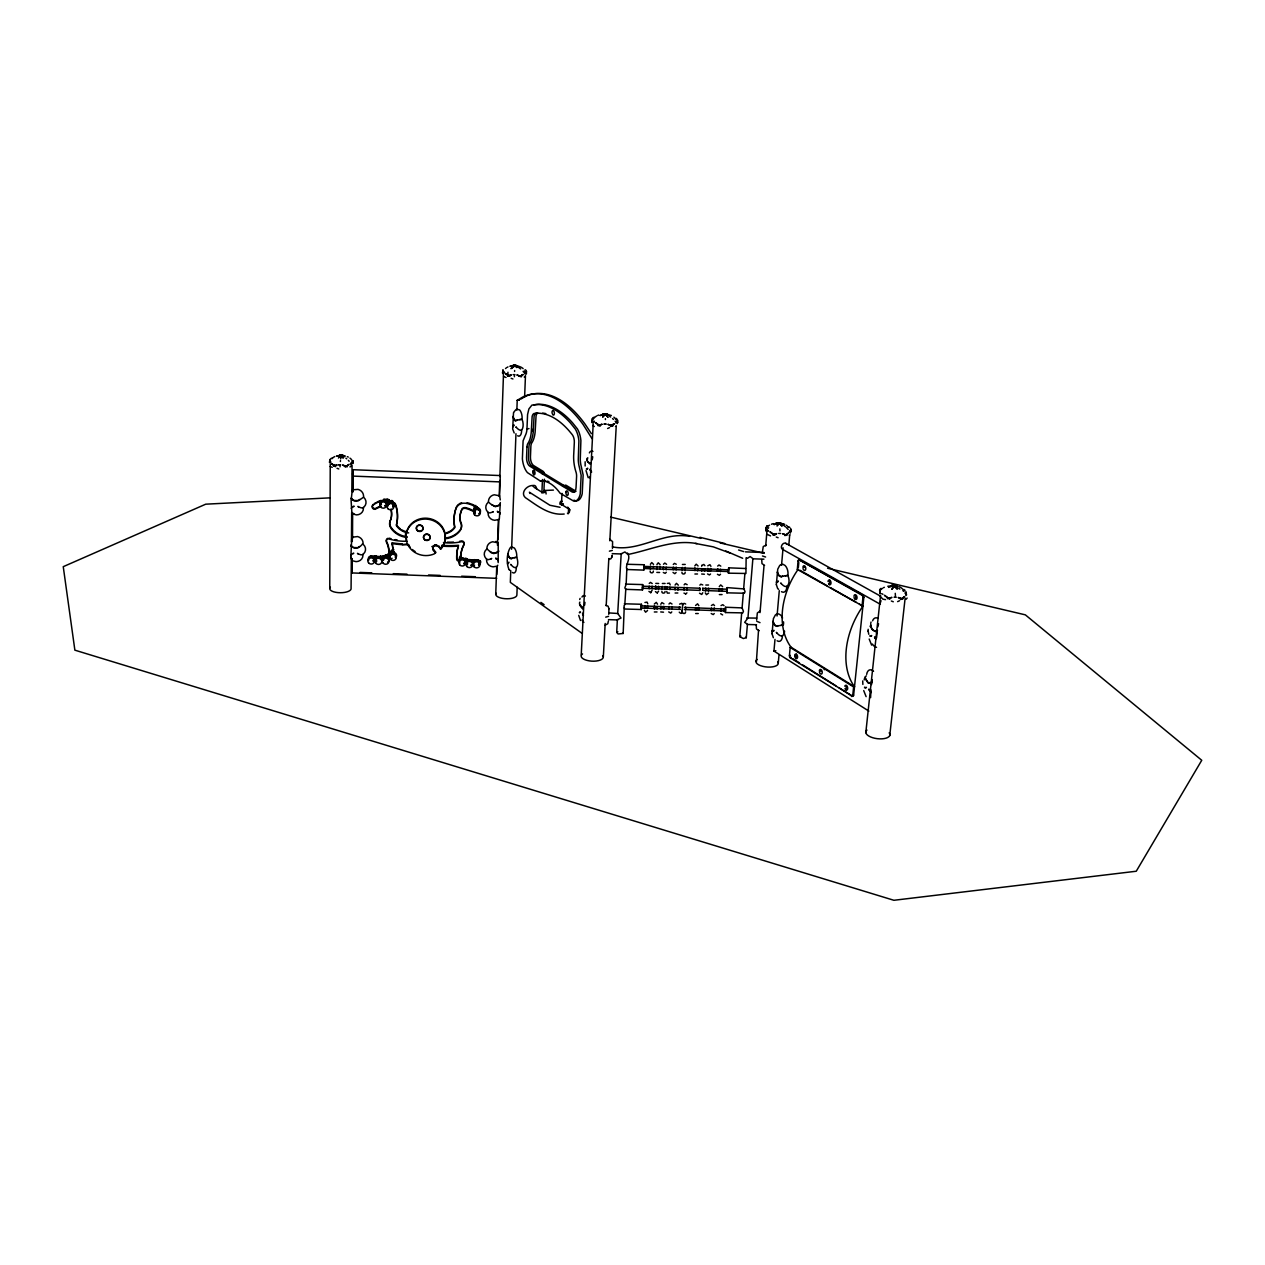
<?xml version="1.0" encoding="UTF-8"?>
<svg xmlns="http://www.w3.org/2000/svg" width="1265" height="1265" viewBox="0 0 1265 1265"><rect width="100%" height="100%" fill="white"/><g stroke="black" fill="none" stroke-linecap="round" stroke-linejoin="round"><path stroke-width="1.5" d="M329.754 588.257L330.244 464.35M498.03 543.397L498.03 543.397A13.599 8.586 45.5 0 0 498.22 544.282L498.173 562.609M500.323 502.553L499.359 518.713M502.616 372.653L503.011 369.775L502.616 373.649M723.959 609.256L723.707 611.422L723.596 610.442M350.848 557.011L351.733 538.653A13.709 7.97 -43.4 0 0 352.049 537.783A9.82 3.589 -38.2 0 0 352.318 537.198L357.615 536.566A7.147 6.594 11.8 0 1 363.087 542.985C360.889 547.302 354.896 550.354 350.99 545.753M352.287 541.467L352.255 513.843A14.2 0.822 38.7 0 0 351.939 513.511L351.117 500.655L352.113 491.453A13.82 7.859 -42.7 0 0 352.445 490.599L352.65 489.998A13.899 2.008 -29.6 0 0 352.824 489.729L353.409 489.349M351.322 557.565L351.069 589.016A10.705 4.08 0.1 0 1 338.055 592.621A10.705 4.08 0.1 0 1 330.386 587.213M351.433 541.847L351.67 512.357M351.844 490.741L352.049 465.204M351.306 498.963L351.306 497.857M350.927 546.069L350.943 544.978M496.686 578.326L352.018 572.934L352.144 559.177M352.682 492.306L353.046 471.908L352.872 491.563M352.303 562.308L352.018 572.934M352.492 538.716L352.635 512.942L354.311 514.254M695.513 609.05L695.639 610.442L695.592 607.864M701.632 569.756L701.727 571.116L701.711 568.554M704.478 569.851L704.573 571.227L704.558 568.665M677.866 588.731L677.961 590.107L677.929 587.545M666.196 568.459L666.26 569.835L666.276 567.273M340.048 466.832L340.079 465.71M353.441 506.743C355.924 505.336 351.37 506.87 351.227 508.404M353.046 553.722C355.465 552.315 351.085 553.896 350.848 555.351M612.719 424.455L612.687 426.305L610.979 425.593M680.507 607.263L641.387 605.888L641.308 608.006L680.459 609.382M358.564 506.949C355.86 504.719 362.233 510.08 364.083 506.917A7.21 6.689 13.1 0 0 363.798 497.414L363.561 495.912A7.226 6.705 13.5 0 0 358.042 489.381L353.062 489.792M358.121 553.912C355.433 551.73 361.806 556.995 363.593 553.801A7.147 6.578 11.5 0 0 363.324 544.456L362.944 544.203M642.414 587.355L642.509 589.933L642.683 584.588L625.558 584.098M533.356 428.74L533.245 431.523A23.592 11.29 82 0 1 532.17 437.848L531.838 438.971A23.592 11.29 82 0 1 530.114 442.766A6.926 3.336 81.7 0 0 528.928 446.798L528.501 457.266A6.91 3.321 81.5 0 0 531.664 465.852L574.041 491.626A7.131 3.542 81 0 0 574.99 491.974M888.552 597.981L889.611 599.294L890.181 598.456L887.445 597.697L887.477 598.677L889.406 598.171M500.308 475.735L500.07 481.902L352.809 476.099L352.65 473.964L353.03 469.71L500.323 475.561M491.105 558.972C493.635 556.885 487.42 561.771 485.981 558.466A7.084 6.578 3.5 0 1 486.661 549.2L486.946 547.745A7.084 6.594 3.4 0 1 492.67 541.768L497.888 542.796M492.702 512.199C495.248 510.048 489.033 515.029 487.531 511.756A7.147 6.689 4.2 0 1 488.211 502.332L488.511 500.845A7.147 6.705 4.1 0 1 494.267 494.773L499.533 495.833A9.82 3.953 40.8 0 0 499.675 496.418L499.691 496.418A13.725 8.476 44.8 0 0 499.881 497.287L500.26 499.896M496.149 559.177L495.706 558.039L498.22 559.857M497.793 512.404L497.351 511.25L499.881 513.1M498.568 551.714L498.6 550.639M500.228 504.814L500.26 503.628M674.814 568.744L674.83 567.558M709.033 569.598L709.048 571.068M495.738 594.297L496.702 566.846M497.461 545.278L498.363 519.789M499.185 496.26L499.738 480.574M499.881 476.652L503.47 374.693M496.829 574.405L497.098 566.578M498.062 539.175L498.869 519.551A14.057 1.565 -34.1 0 1 499.027 519.346M499.58 496.101L500.134 480.431M498.236 560.948L498.284 559.604M499.896 514.207L499.944 512.847M521.512 375.136L521.449 376.828L516.832 374.914L520.532 376.369L519.235 376.274M652.123 587.798L652.107 586.106M662.148 607.88L662.212 606.694M514.396 376.733L514.444 375.594M514.602 371.436L514.634 370.519M509.068 569.63C506.253 563.241 506.68 553.817 510.143 547.808M514.191 432.962L512.673 429.009L513.511 412.738M510.775 570.705L510.333 582.39L582.011 633.306M511.598 549.247L515.962 433.721M516.847 410.145L517.227 400.325L523.062 396.846A134.375 65.242 80.4 0 1 583.102 424.502L592.067 438.734M509.605 375.879L508.53 375.863L511.281 374.867L507.787 376.274L507.85 374.567M507.882 373.76L507.945 372.242M509.811 366.249A14.927 12.334 65.6 0 1 514.792 366.154L514.823 365.68M517.179 587.213L516.879 595.04A10.579 4.08 2 0 1 504.767 598.677A10.579 4.08 2 0 1 496.165 593.253M524.611 397.163L525.465 375.61M862.714 680.949L862.872 684.412M513.1 417.434L513.147 416.296M507.992 554.892L508.04 553.801M533.245 431.444L534.083 416.311A6.673 3.242 82.1 0 1 536.629 413.149M533.798 474.691L533.972 470.438M868.138 631.235L868.169 629.29M906.309 593.016L906.246 594.439L905.898 591.498M541.879 493.018L542.464 479.514M544.409 479.214L543.824 492.718A3.321 1.17 84.7 0 1 544.883 490.52A3.321 1.17 84.7 0 1 546.101 494.014M561.439 505.225L561.992 493.382M871.506 684.571L872.186 679.574M601.95 424.265L598.076 425.72L598.108 424.803L600.511 425.404L599.974 426.194L595.277 422.51L599.246 425.119M569.139 511.803L569.677 509.558L568.728 511.882M772.029 633.702L773.405 618.632L775.366 614.98A14.468 1.755 -34.3 0 0 776.299 614.316L778.639 613.873L780.632 615.09A7.574 4.333 77.8 0 1 782.545 618.032M776.346 584.525L777.738 569.171L779.714 565.455A14.611 1.502 -34.2 0 0 780.663 564.807L783.019 564.301L785.059 565.471A7.637 4.412 78.7 0 1 788 574.152L788.016 575.812A7.637 4.412 78.6 0 1 787.352 585.948C784.332 588.842 779.351 580.761 781.074 583.576M624.214 607.738L623.171 633.465L618.063 633.971L616.719 632.405L617.352 619.676L621.02 618.032L617.715 613.478L621.194 553.77L624.91 551.967L627.677 554.212L627.551 553.042M593.206 423.68L581.157 656.187A11.1 4.586 3 0 0 593.949 661.184A11.1 4.586 3 0 0 602.852 655.729M699.513 590.36L642.525 588.257L642.62 586.201L699.577 588.225M650.337 567.479L650.479 566.072L650.4 569.266M653.372 568.365L653.388 566.277M655.918 607.674L655.823 608.734M603.326 656.93L605.192 623.471M606.188 605.745L608.829 558.497M609.825 540.772L616.213 426.59M662.054 587.751L662.243 586.375L662.038 588.937M608.75 614.316L608.955 608.576M612.481 548.378L612.592 541.626L609.651 539.206M624.341 603.784L641.45 604.275L641.323 609.509L624.578 609.018L624.009 606.077A2.514 1.233 -72.7 0 1 624.799 604.702L625.811 588.905M625.685 589.284L624.831 587.877L626.143 584.383L626.839 568.791M626.776 564.253L643.917 564.743L644.043 565.977L643.743 570.104L626.887 569.503C624.863 565.186 630.966 559.177 627.993 554.007M641.213 606.315L641.45 604.275M643.917 564.743L643.743 570.104M714.108 609.287L714.33 607.927L714.093 610.473M870.937 689.852L870.605 697.632M333.849 464.555A11.749 1.028 -88 0 0 333.786 465.409L333.723 466.263L336.949 464.982M362.834 554.339L362.96 555.098A7.131 6.562 11.4 0 1 356.066 561.644L351.876 560.632L350.848 557.106M612.102 555.272L611.991 556.379M608.37 621.036L607.801 623.74L605.081 625.226M644.597 606.441C644.944 603.326 644.707 610.884 644.549 607.659M756.201 624.926L756.47 628.974L759.126 630.697M761.72 559.573L761.989 563.637L764.598 565.344M647.427 606.536C647.791 603.437 647.538 610.932 647.38 607.753M659.729 567.4L659.887 566.404L659.697 569.297M658.417 587.213L658.543 586.233L658.464 589.411M664.916 587.45L665.074 586.47L664.884 589.031M790.688 532.296L790.593 528.596L791.352 530.984L790.182 530.699M746.255 557.659L747.425 558.339L750.098 556.553L752.881 558.577L747.947 618.032L744.674 622.348L747.441 624.198L746.287 637.702L743.346 638.54L739.772 636.643L741.717 612.529M743.377 592.637L742.096 607.88L743.441 611.327L742.776 612.877L725.383 612.56L725.177 610.473M744.895 573.472L743.693 588.288L745.069 591.688L744.342 593.253L726.853 592.826L727.122 587.608L744.389 588.952M728.26 571.116L728.466 573.172L745.939 573.472L746.129 558.339M642.478 586.011L642.683 584.588M725.225 609.097L725.572 607.247L742.349 607.896M728.324 569.74L728.672 567.827L745.544 568.507M679.4 607.659L679.574 606.71L679.368 609.24M684.997 568.317L685.187 567.321L685.029 570.515M756.612 619.929L757.356 612.94L760.439 610.821M762.305 552.726L763.254 546.543L766.116 545.104M685.456 607.88C685.899 604.67 685.646 612.371 685.409 609.097M777.785 661.88A11.258 4.601 5.3 0 1 770.29 667.082A11.258 4.601 5.3 0 1 756.312 662.892L758.526 630.27M760.028 612.608L764.028 565.502M765.705 545.879L767.033 530.177M592.194 459.859L592.732 456.791M584.62 605.176L584.968 602.393M772.188 631.947L772.314 630.539M776.504 582.738L776.631 581.299M516.247 427.459C514.602 424.74 519.362 432.472 521.986 429.578A7.305 3.495 82 0 0 522.192 419.648C519.045 418.351 515.851 422.478 513.906 419.442L513.242 417.15M702.723 590.375L702.739 587.925M868.849 711.072L773.959 651.08L774.986 639.378M777.058 615.992L779.287 590.644M781.533 565.313L783.082 547.761M778.26 663.113L778.971 655.254M788.791 545.373L789.66 535.554M522.018 419.284L522.129 418.035A7.305 3.495 82.2 0 0 519.583 409.892L516.879 409.243A9.994 1.676 -21.6 0 0 515.962 409.575L513.622 412.422M515.772 557.375L511.218 558.64L508.767 556.948L508.119 554.608M705.522 588.889C705.981 585.632 705.744 593.364 705.475 590.122M708.353 589C708.827 585.774 708.59 593.522 708.305 590.217M777.374 572.839L777.469 571.685M773.042 622.238L773.136 621.099M862.904 606.156L797.314 569.424L798.073 560.996A1.818 1.059 78.8 0 1 799.322 559.921L862.809 595.024A1.897 1.154 77.7 0 1 863.821 597.428L853.622 695.181A1.866 1.107 75.7 0 1 852.294 696.13L790.356 657.879A1.787 1.028 77 0 1 789.439 655.57L790.182 647.411L791.052 647.221L854.507 686.737A68.689 47.438 -59.7 0 1 862.904 606.156L859.504 604.211M798.341 567.574L798.8 562.514M511.013 564.838C509.716 562.466 513.78 569.709 516.642 567.052A7.116 3.321 80 0 0 516.832 557.596L516.768 556.031A7.116 3.321 80.1 0 0 514.286 547.966L511.677 547.033A9.756 1.044 -21.6 0 0 510.775 547.381L511.076 547.192M795.97 658.48L796.365 654.211M720.829 609.113C721.319 605.903 721.082 613.62 720.781 610.347M879.665 589.964L879.997 593.696L879.681 589.949M829.287 584.604L829.729 580.145M845.953 689.868L846.411 685.504M512.736 427.175L512.799 425.752M851.408 696.335A1.866 1.107 75.7 0 0 852.736 695.386L853.622 686.958L790.182 647.411M862.018 606.346L862.92 597.618A1.897 1.154 77.7 0 0 861.924 595.198L799.322 559.921M507.645 564.143L507.692 562.798M652.155 590.186L650.716 592.684M466.026 507.961L466.058 507.739A35.989 33.428 6 0 1 474.407 511.171L475.15 511.598M865.813 732.641L880.567 595.262M870.747 692.935L870.905 691.449M876.519 638.003L877.293 631.33M657.168 606.52L657.183 609.097M871.838 682.721L871.98 681.519M363.435 497.161C359.813 500.086 355.117 503.375 351.37 498.647M663.413 567.179L663.413 569.74L663.35 568.76M889.738 735.566L905.155 598.013M669.818 587.26L669.881 589.711M676.158 569.867L676.222 567.1M675.083 587.45L675.13 590.012L675.02 589.031M697.663 568.412L697.632 570.863M353.014 475.371L353.03 469.71M440.663 548.33L438.876 546.069L440.536 549.231L442.149 546.733A19.639 18.216 8 0 0 429.341 518.555A19.639 18.216 8 0 0 406.587 539.886M513.685 425.957L514.033 424.945L512.91 426.068M508.562 563.131L508.894 562.198L507.818 563.099M720.418 569.234L720.402 571.701M440.536 549.231L442.038 547.65A19.655 18.232 8 0 0 430.084 519.63A19.655 18.232 8 0 0 406.112 539.127A19.655 18.232 8 0 0 434.48 553.785L435.666 552.22L434.116 550.275A3.352 3.099 7.1 0 1 433.579 545.895M435.54 553.137L434.116 550.275M608.686 559.541L610.995 558.687L611.928 556.79M728.498 569.851L643.885 566.356L643.79 568.491L728.514 571.559L728.64 569.503M611.88 557.122L612.023 556.141M587.308 468.92C587.798 466.817 588.114 469.774 586.312 468.999M590.154 470.596L590.028 469.236L591.641 472.066M579.955 612.639C582.026 611.106 577.884 613.667 579.908 612.149M582.722 614.569L582.596 613.24L583.45 615.486M617.336 423.585L617.51 419.964L617.573 422.636M585.157 461.757L585.157 466.01M650.384 564.317L651.728 562.561L653.578 564.364M787.81 575.417C786.371 575.354 779.114 577.251 782.624 576.049M653.341 571.116C653.752 573.535 649.625 573.44 650.147 571.053M647.553 610.536L645.593 612.213L644.391 610.378M783.509 621.842A7.574 4.333 77.8 0 1 783.557 623.74L783.351 624.989C781.928 625.068 774.765 626.665 778.228 625.59M656.899 564.554L658.259 562.798L660.109 564.601M656.946 569.376L657.025 566.309L656.883 569.503M654.321 604.038L656.282 602.361L657.515 604.18M654.385 608.892L654.464 605.824L654.321 608.987M658.575 591.198L657.215 592.905M660.789 604.259L661.911 602.567L663.951 603.848M665.09 591.419C665.453 593.823 661.342 593.696 661.864 591.308M351.986 538.147L352.271 537.087A13.789 1.708 -29.6 0 0 352.429 536.85L352.429 536.85A9.835 1.233 -33.8 0 1 352.524 536.929M877.863 626.855L878.59 623.756M675.067 585.062L676.459 583.339L678.325 585.157M777.849 581.679C778.607 579.734 778.576 582.596 776.726 581.615M773.516 630.95C774.212 628.99 774.259 631.994 772.409 630.84M776.678 632.911C775.018 630.239 779.967 638.208 782.924 635.346A7.574 4.333 77.6 0 0 784.569 631.109M352.271 491.69L352.476 490.567A9.883 3.447 -37.7 0 0 352.698 490.029L353.283 489.571M393.162 552.884A41.018 37.729 11.7 0 0 391.96 544.013L391.818 543.539A96.187 90.321 12.1 0 0 402.254 544.677L406.587 544.045M685.203 572.27C685.551 574.61 681.471 574.658 681.93 572.207M679.242 612.165C684.95 618.142 679.684 599.847 685.693 604.053M685.662 611.88C685.377 615.312 680.617 612.893 682.357 609.967M694.785 565.929L696.209 564.174L698.09 565.977M871.142 636.153C872.17 634.144 871.696 637.37 869.593 635.931M874.763 638.287L874.621 636.848L875.68 639.284M865.64 687.844C868.359 686.342 863.315 689.046 864.722 687.101M701.68 566.182L701.854 565.376M869.181 690.042C868.486 687.132 868.913 691.243 870.921 691.734M695.56 605.492L697.553 603.816L698.833 605.635M702.755 592.763L701.743 594.455L699.513 593.206M719.263 586.644L720.702 584.92L722.6 586.628M708.59 593.079L706.471 594.661L705.285 592.858M711.404 605.508L713.302 604.37L714.535 605.635M707.736 565.834L709.918 564.68L710.946 566.341M488.258 512.372L488.1 513.116A7.131 6.673 3.9 0 0 494.726 520.295L498.71 519.472M671.778 611.928L670.735 613.082L668.726 611.928M684.128 584.825L685.171 583.671L687.18 584.683M486.709 559.067L486.551 559.794A7.068 6.562 3.3 0 0 493.113 566.846L497.224 566.135A13.947 1.297 -34.1 0 1 497.461 565.866L497.778 565.186M668.979 604.006L670.134 602.852L672.015 604.006M676.111 572.507L674.814 573.693L673.012 572.428M663.508 564.237L664.789 563.036L666.592 564.301M703.514 588.367L727.075 589.205L726.964 591.34L703.403 590.486M725.43 609.05L684.412 607.406M684.365 609.524L725.462 610.963L725.525 608.845M870.684 623.55L871.047 622.032M643.853 566.356L643.822 568.412M641.323 608.006L641.276 609.603M649.23 583.45L650.463 582.406L652.234 583.545M865.244 676.901C864.564 676.063 867.996 686.642 871.933 682.373M870.873 624.799C870.794 629.48 874.099 632.389 877.531 630.381M655.713 586.138L655.602 589.316L655.744 586.138M666.291 572.286L665.169 573.345L663.319 572.492M673.296 564.459L674.419 563.384L676.269 564.237M726.995 592.874L727.185 587.719M725.446 612.497L725.572 607.247M714.251 613.557L713.223 614.569L711.199 613.541M679.59 604.132L681.772 603.294L682.657 605.065M720.512 574.247L719.342 575.29L717.429 574.294M717.682 566.072L718.979 564.996L720.797 566.135M891.983 589.269L895.225 585.268C896.664 586.027 891.05 585.173 896.632 586.138M685.662 593.918L686.927 592.89M663.508 612.181L660.709 611.944M682.404 564.475L685.235 564.427M659.618 572.476L656.835 572.397M655.808 583.386L658.67 583.481M579.702 599.515L580.129 598.377M701.806 565.502L703.814 564.443L704.921 565.692M699.861 585.142L700.842 584.224L702.755 584.936M604.97 414.177L607.659 414.414L605.603 413.734L602.788 416.865M710.551 574.01L709.428 574.942L707.53 573.93M617.478 422.905L617.573 422.067M721.003 605.587L722.821 604.702L724.023 605.714M726.995 591.34L727.075 589.205M602.836 417.023L605.239 414.382M820.163 671.114L821.206 671.114M338.451 458.041L340.886 455.337L343.969 455.669M891.936 589.111L894.07 585.695L896.822 588.478M517.227 419.98L515.25 420.992L513.432 417.782M722.062 594.566L719.326 594.582M579.844 602.108C577.425 605.967 588.668 614.331 579.765 604.417M705.823 585.047L708.542 585.015M677.819 592.985L675.099 593.016M704.399 574.231L701.664 574.01M662.354 583.497L665.074 583.465M657.025 611.96L654.321 611.975M777.042 526.066L779.272 522.983L784.031 524.943L779.193 522.998L781.628 525.513M512.262 557.833C510.728 560.474 508.483 556.695 508.309 555.288M777.437 525.355L778.971 523.093L781.09 523.236M587.782 457.756L586.849 458.736L587.355 461.235L589.854 463.97C593.364 462.326 587.846 464.192 587.102 460.334M907.147 598.045L906.167 599.246M512.452 365.822L514.128 365.111L517.97 366.17M533.087 486.329L533.846 485.554A3.163 1.85 77.5 0 1 535.807 486.487L536.471 487.958A3.321 1.929 77.5 0 1 536.629 488.796M502.521 372.258L502.853 373.048M602.567 414.24L605.303 413.876L602.504 414.319M698.248 613.525L695.671 613.541M697.505 573.978L694.896 574.01M644.929 602.488L647.063 602.124L647.791 603.832M359.861 499.406L358.58 500.608L353.488 500.434L352.239 499.106M359.418 546.496L358.153 547.698L353.093 547.524L351.86 546.211M329.722 462.769L329.991 459.337L329.438 462.421M500.181 504.498C496.781 508.277 491.626 505.415 488.59 502.094M498.521 551.398L496.323 552.979L491.31 552.805L487.041 548.963M803.828 567.273L804.761 567.416M876.598 630.429L875.617 631.662L871.854 629.211L871.206 627.298M776.125 523.077L779.193 522.967L776.062 523.157M592.732 422.083L592.178 422.7L592.384 421.039L592.352 422.02L594.012 421.704L592.732 422.083A12.792 10.784 62.4 0 1 594.06 420.992M667.382 583.434L669.454 583.165L670.197 584.873M669.454 593.032L667.351 593.127L666.734 591.482M608.591 616.308L605.698 617.146M767.428 526.825L767.808 526.446A15.575 13.536 53.1 0 1 769.531 525.181M612.323 550.401L609.398 551.161M339.399 456.681L341.265 455.226L343.542 455.653M728.466 573.172L728.735 567.922M905.803 595.515L906.657 594.803M617.715 613.478L608.734 612.908M902.657 598.25L902.672 599.231L901.629 598.772L904.633 596.511L900.68 599.531L900.174 598.645M786.024 534.905L788.728 532.881L784.996 535.664M774.085 524.596L779.161 522.967L774.148 524.453M790.783 531.395L789.218 531.759M888.52 587.403L894.023 585.663L892.347 585.11M880.171 588.952L880.993 588.399M434.607 552.868L435.666 552.22M739.772 636.643L740.816 636.01M520.769 399.123L525.007 396.593A134.296 65.306 80.4 0 1 585.11 424.218L591.356 433.595M615.881 422.889L616.925 422.336M616.719 632.405L617.873 631.773M333.786 465.409L335.826 465.994L335.32 466.722L334.909 465.694M766.701 526.256L767.57 525.797L766.685 526.272M610.821 425.309L610.647 426.511L614.569 423.728L610.283 425.688M855.741 598.203L855.599 596.052M334.94 465.409L336.949 464.998M598.962 425.309L600.1 424.803M897.628 601.618L899.51 600.749M599.025 425.277L601.95 424.281M607.611 428.503L609.461 427.665M510.744 366.36L517.179 365.822M337.186 456.191L340.712 455.179L344.349 455.985M772.709 534.889L776.742 533.624L773.642 534.526L774.544 534.431M593.127 417.64L594.17 417.244M330.845 458.562L331.999 458.167M431.824 546.638L433.342 546.148M499.264 504.893L495.406 506.775L491.705 504.593M497.619 551.793L493.793 553.643L490.108 551.508M511.645 365.901C521.338 362.438 502.458 374.219 516.025 365.19L517.164 366.075M338.071 455.748L341.186 455.242L342.91 457.535M890.449 586.248L894.007 585.679L891.714 585.142M852.736 695.386L853.622 695.181M853.622 686.958L854.507 686.737M785.945 534.953L784.537 534.81M746.666 617.968L756.723 618.111M533.909 404.832L538.716 404.247A115.953 56.356 80.6 0 1 572.571 422.858L577.457 428.961A16.208 8.096 81.8 0 1 580.904 440.568L580.271 459.258A16.018 8.08 81.4 0 0 581.347 466.864L583.149 474.976L582.216 493.73A16.113 8.017 81 0 1 575.796 500.861L573.93 500.165M789.439 655.57L790.309 655.381M790.356 657.879L791.226 657.689A1.787 1.028 77 0 1 790.704 657.136M533.846 485.554C526.493 484.527 518.745 494.409 527.11 498.805C538.163 506.395 549.911 515.535 564.19 514.033M773.959 651.08L775.809 650.669M861.924 595.198L862.809 595.024M862.92 597.618L863.821 597.428M569.63 510.633L568.333 510.839M797.314 569.424L798.183 569.266A66.001 47.09 -59.8 0 0 791.052 647.221M798.073 560.996L798.958 560.838A1.818 1.075 78.8 0 1 800.207 559.763M334.403 465.899L331.193 463.306L334.308 465.868M519.662 419.664L521.117 419.411M782.482 625.163L780.979 625.432M786.909 575.591L785.407 575.86M514.365 557.628L516.658 557.217M600.005 424.945L598.93 424.74M562.719 503.644L560.759 503.96L569.677 509.558M561.47 504.403L563.431 504.087M541.926 492.211L543.871 491.895M544.567 492.338L542.606 492.638L533.988 487.262M540.455 481.095A52.719 25.49 80.4 0 1 560.047 493.16L573.804 501.177A16.129 8.017 81 0 0 580.224 494.046L581.157 475.276L579.354 467.18A16.018 8.08 81.4 0 1 578.279 459.559L578.896 440.868A16.224 8.08 81.8 0 0 575.449 429.246L570.578 423.143A116.016 56.293 80.6 0 0 536.74 404.515L531.933 405.1L528.912 408.911L527.568 414.572L526.936 429.641A14.99 7.163 82 0 1 526.351 432.804L526.129 433.5A14.99 7.163 82 0 1 525.355 435.381L523.093 440.853L522.382 458.91A15.623 7.511 81.5 0 0 527.41 472.604L540.455 481.095L542.416 480.795A52.687 25.521 80.4 0 1 545.642 480.811M526.999 428.882L528.96 428.614M568.27 511.914L569.614 511.724M568.38 509.763L569.234 509.637M509.969 570.341L509.906 570.183A13.947 7.827 51.1 0 1 509.305 569.803M544.709 490.472L553.438 490.093M444.727 538.005L445.802 537.941A21.125 19.687 7.4 0 0 460.096 530.003A8.444 7.859 6.6 0 0 461.251 523.125M444.632 538.795L445.707 538.716A21.141 19.702 7.4 0 0 460.017 530.778A8.46 7.875 6.6 0 0 460.555 522.556L460.334 521.702A21.094 19.702 4.9 0 1 461.472 510.633L462.278 509.163A4.064 3.795 6.1 0 1 465.979 508.483A36.021 33.459 6 0 1 474.343 511.93L475.087 512.357A2.53 2.356 5.3 0 1 474.913 509.89M786.055 534.984L782.545 533.703L786.909 535.411L786.893 534.51M629.069 554.244C651.349 549.627 673.375 539.159 697.015 543.618M885.563 599.657L882.923 599.167L880.045 596.289M329.896 497.857L205.736 504.182L63.25 566.673L74.872 650.163L893.896 900.285L1136.255 871.237L1201.75 760.281L1025.346 614.853L827.579 568.238M352.255 513.843L356.477 514.902A7.21 6.673 13 0 0 363.435 508.23L363.308 507.471M339.874 454.941L341.155 455.226L340.238 454.862M650.811 592.684L648.929 591.403M657.31 592.921L655.428 591.641M685.772 593.933L683.954 593.079M689.599 536.328C662.433 531.521 639.299 552.315 612.434 546.875M408.706 544.836L402.254 544.677M513.1 374.63L514.981 374.661M605.951 424.06L603.911 424.044L605.951 424.075M338.704 464.777L340.57 464.808L338.704 464.793M778.687 533.435L780.663 533.466M894.086 597.222L896.221 597.27M752.786 558.814L763.918 559.162M747.346 624.467L756.517 624.752M722.615 614.917L720.686 613.746M608.497 619.629L617.826 619.945M745.433 551.856L764.107 552.536M612.228 553.659L621.668 553.991M643.838 567.432L649.261 567.621M360.051 572.428L371.784 572.855M393.304 573.662L406.998 574.168M428.503 574.974L440.204 575.401M461.646 576.207L475.292 576.714M625.732 589.332L642.509 589.933M520.532 376.369L519.045 376.211L521.48 375.99M507.818 375.42L509.147 375.484M767.76 530.652L766.258 530.525L767.902 530.968M560.079 507.297L549.927 505.257L529.387 492.211L530.146 493.556M765.594 557.011L762.463 555.983M443.477 542.59L445.201 542.78A50.742 47.485 7.7 0 0 461.504 541.689A2.514 2.324 5.6 0 1 463.86 545.104A27.498 25.506 3.6 0 0 460.871 557.296A22.912 21.299 5 0 0 478.549 560.189A2.498 2.309 4.2 0 1 478.787 564.649M592.241 421.735L593.854 421.909M759.996 622.649L756.77 621.257M344.412 466.153L347.274 466.785L347.322 465.931L344.823 466.216L345.266 466.991L349.045 464.397L346.151 466.342L342.435 465.046L345.804 466.121M871.016 682.404L868.122 682.974L865.703 679.131M437.548 545.674L434.717 545.278M513.685 365.095L517.243 366.028M506.063 377.46L503.565 376.496M605.951 605.255L608.117 606.235L608.971 608.797M695.434 543.444L713.302 546.86L729.873 552.979M901.708 598.772L898.213 597.507L901.819 598.788M699.94 537.277L724.734 543.491M770.543 535.901L767.128 534.352M332.252 467.307L330.165 466.548M610.616 517.1L700.857 538.368M720.054 542.906L764.218 553.311M743.662 551.572L738.586 549.99M742.666 558.276L725.746 551.002M773.658 534.589L774.654 535.411M875.19 646.858L876.534 647.316M897.502 586.501L894.102 585.663L897.217 589.316M608.671 414.714L605.382 413.892L609.572 415.268M337.028 468.287L338.799 468.951M891.335 601.017L893.296 601.76M776.283 537.04L778.117 537.736M511.155 378.314L512.942 378.978M495.912 541.388L497.635 542.053M592.937 451.431L592.036 451.067A7.716 3.906 81.4 0 0 589.364 452.886M517.638 435.777L517.907 435.935A7.29 3.479 82 0 0 521.623 430.796L521.591 429.974M878.036 618.379L876.882 617.889A8.128 4.965 76.9 0 0 872.613 620.799M781.485 591.672L781.817 591.862A7.622 4.396 78.5 0 0 786.83 587.134L786.814 586.296M777.121 640.77L777.453 640.976A7.558 4.317 77.5 0 0 782.403 636.485L782.387 635.663M780.79 522.919L779.272 522.983L781.976 526.272M585.41 596.084L584.541 595.641A7.511 3.7 79.2 0 0 581.963 597.048M512.42 572.46L512.689 572.65A7.1 3.305 80 0 0 516.294 568.175L516.262 567.384M768.582 530.889L767.491 530.288A12.492 10.847 53.2 0 0 766.859 530.936L766.258 531.521L766.131 527.141L766.147 530.399M881.658 593.633L882.923 594.329M508.467 375.847L510.016 375.942A11.938 9.914 -61.8 0 1 510.586 375.215M766.78 529.956L767.602 530.414M774.101 534.036L775.176 534.636A12.492 9.203 -60.5 0 1 775.777 533.846M785.755 543.286L879.95 595.831M880.329 604.275L782.513 549.326A3.431 2.514 -60.4 0 1 782.387 544.424A3.431 2.514 -60.4 0 1 786.656 544.266M459.163 560.774L457.614 559.905A2.498 2.309 5.5 0 1 456.791 558.292A40.591 37.665 3.1 0 1 458.357 545.737L458.515 545.278A95.776 90.242 9 0 1 441.817 545.31M459.069 561.581L457.535 560.695A2.498 2.309 5.5 0 1 456.697 559.083A40.622 37.697 3.1 0 1 458.278 546.527L458.436 546.069A95.887 90.321 9 0 1 441.722 546.101M799.891 570.23L827.136 585.758M830.552 587.703L856.089 602.267M576.018 491.31L566.167 485.333A3.526 1.739 81 0 0 564.317 486.74M792.87 658.733L799.48 662.876M802.769 664.963L835.785 685.741M839.09 687.812L852.294 696.13M903.748 589.427L905.028 590.265M788.759 526.762L789.866 527.505M615.897 418.272L616.893 418.936M525.101 369.68L525.971 370.266M594.313 426.511L592.795 425.435M540.914 602.393L544.108 604.654M873.562 671.256L871.316 669.897A8.064 4.854 75.8 0 0 866.683 674.356M796.27 655.365L796.824 656.756L795.922 657.183M343.906 455.716L341.265 455.226L343.147 458.23M352.16 463.528L353.204 460.729L353.046 463.449L352.587 462.674A11.749 9.124 64.2 0 0 352.081 461.915M351.765 459.875L351.449 459.495A14.706 12.666 -52.7 0 0 349.962 458.136M773.358 637.702L772.029 633.797M516.357 366.866L514.887 365.395L516.784 367.577M777.833 573.282L778.402 575.053L781.596 576.919L779.224 576.113L777.516 572.555M773.5 622.68L774.053 624.467L777.216 626.412L774.876 625.511L773.2 621.937M871.617 645.134L869.197 639.046M525.718 373.887L526.477 371.198L526.398 373.918L525.955 373.143A11.907 9.851 65.6 0 0 525.434 372.353M866.114 696.651L863.726 690.611M615.312 418.683L615.612 419.11A2.34 1.866 -61.9 0 1 615.913 419.537M588.209 477.743L586.027 470.564M580.493 620.514L578.722 615.375M607.864 417.07L605.382 413.908L607.959 417.213M778.592 589.364L778.513 589.19A14.99 7.116 53.9 0 1 777.675 588.605L776.346 584.62M868.786 634.287L868.106 630.998M568.57 508.23L568.934 509.795A3.416 1.139 85.3 0 1 568.776 512.942L568.317 513.685A3.242 1.075 85.3 0 1 567.447 513.131M746.097 636.864L746.287 637.702M352.303 560L352.255 559.652A14.089 9.424 47.4 0 0 352.097 558.719L352.081 558.64M623.092 632.626L623.171 633.465M605.413 418.62L605.413 419.553M408.674 532.897A15.876 14.753 9.5 0 1 396.325 525.513A41.492 38.409 12.7 0 0 395.929 506.364A8.792 8.175 11.2 0 0 386.584 500.149A25.174 23.339 10.6 0 0 383.643 500.529M407.014 537.467A21.189 19.702 9.6 0 1 390.901 528.138A8.491 7.875 10.1 0 1 390.711 519.852L391.122 518.255A21.236 19.702 12 0 0 391.043 508.941M390.901 509.7A21.268 19.718 12 0 1 390.964 519.029A8.476 7.875 10.1 0 0 391.059 527.363A21.173 19.687 9.6 0 0 407.156 536.692M386.552 505.288A4.095 3.795 11.2 0 1 387.849 505.431M380.923 506.712A36.179 33.475 9.9 0 0 375.104 509.321A2.546 2.356 12 0 1 373.048 505.115A25.174 23.339 10.6 0 1 382.204 500.829M384.639 505.652A36.179 33.475 9.9 0 1 385.904 505.368M407.267 541.199A50.9 47.501 10.7 0 1 388.94 538.922A2.514 2.324 10.1 0 0 386.426 542.163A27.735 25.537 11.2 0 1 388.893 554.592A23.055 21.315 10.9 0 1 371.024 556.141A2.514 2.309 10.5 0 0 368.985 558.766M392.087 558.245A29 26.818 10.9 0 1 388.877 559.668M376.591 561.502A29 26.818 10.9 0 1 373.001 561.091M474.596 565.091A28.81 26.802 5 0 1 471.007 565.028M467.449 564.538A28.81 26.802 5 0 1 463.986 563.652M445.074 533.862A15.844 14.753 7.5 0 0 454.72 527.758A41.097 38.377 3.8 0 1 455.953 508.688A8.744 8.175 6.2 0 1 465.52 503.233A25.047 23.323 6 0 1 478.755 509.226M475.767 508.989A2.53 2.356 5.3 0 1 479.561 510.269M480.463 560.964A2.498 2.309 4.2 0 1 478.866 563.858A2.498 2.309 4.3 0 0 478.818 561.676M475.608 559.842A22.896 21.284 5 0 1 471.023 559.81M467.987 559.32A22.896 21.284 5 0 1 465.061 558.466M460.95 556.505A27.466 25.49 3.7 0 1 463.955 544.33A2.498 2.324 5.6 0 0 461.583 540.914A50.695 47.453 7.7 0 1 459.59 541.309M453.503 542.068A50.695 47.453 7.7 0 1 447.351 542.132M460.982 522.445A8.444 7.859 6.6 0 0 460.65 521.781L460.428 520.927A21.078 19.687 4.9 0 1 461.567 509.874L462.357 508.419A4.064 3.795 6.1 0 1 466.058 507.739M467.054 502.743A25.015 23.308 6 0 1 469.916 503.502M471.323 503.992A25.015 23.308 6 0 1 477.696 507.565M458.895 504.103A8.744 8.159 6.2 0 0 456.048 507.945A41.049 38.345 3.8 0 0 454.815 526.983A15.828 14.737 7.5 0 1 446.624 532.723M459.733 503.565A8.744 8.159 6.2 0 1 461.567 502.774M467.528 563.731A28.779 26.771 5 0 1 464.065 562.846M387.691 554.434A23.039 21.299 10.9 0 0 389.051 553.785A27.704 25.506 11.3 0 0 386.584 541.388A2.514 2.324 10.1 0 1 387.817 538.321M386.284 554.971A23.039 21.299 10.9 0 1 384.845 555.43M375.737 556.236A23.039 21.299 10.9 0 1 374.219 556.031M376.764 560.695A28.969 26.786 10.9 0 1 373.175 560.3M392.688 545.737A40.986 37.697 11.7 0 0 392.118 543.223L391.976 542.748A96.093 90.242 12.1 0 0 402.397 543.887M392.909 547.002A40.986 37.697 11.7 0 1 393.32 552.093M397.147 539.918A50.853 47.453 10.8 0 1 395.107 539.602M391.075 538.7A50.853 47.453 10.8 0 1 389.098 538.147M388.798 499.485A8.792 8.159 11.2 0 0 386.742 499.406A25.142 23.323 10.6 0 0 383.817 499.77M391.707 500.434A8.792 8.159 11.2 0 1 392.577 500.94M394.759 502.996A8.792 8.159 11.2 0 1 396.072 505.605A41.445 38.377 12.8 0 1 396.483 524.738A15.86 14.737 9.6 0 0 400.483 528.991M374.393 503.533A25.142 23.323 10.6 0 1 375.61 502.774M376.891 502.094A25.142 23.323 10.6 0 1 380.955 500.466A3.368 3.147 11.7 0 0 381.271 502.031M373.222 504.356A2.53 2.356 12 0 0 375.278 508.562A36.132 33.443 9.9 0 1 381.081 505.968M405.859 531.569A15.86 14.737 9.6 0 1 401.732 529.814M544.409 473.806A3.463 1.676 81.3 0 0 542.97 471.244L533.609 465.552A6.894 3.321 81.5 0 1 530.446 456.981L530.873 446.513A6.91 3.336 81.7 0 1 532.059 442.481A23.576 11.306 82.1 0 0 533.798 438.686L534.13 437.579A23.576 11.306 82.1 0 0 535.19 431.254L536.044 416.043A6.673 3.242 82.1 0 1 537.751 413.07M581.489 655.001A11.1 4.586 3 0 1 582.533 653.942M755.853 661.658A11.258 4.601 5.3 0 1 757.213 659.445M889.184 732.799A12.144 5.25 7.1 0 1 877.262 738.681A12.144 5.25 7.1 0 1 866.968 730.079M562.561 486.361A3.526 1.739 81 0 1 564.19 485.649M541.025 471.545A3.463 1.676 81.3 0 1 541.879 472.509M542.211 473.252A3.463 1.676 81.3 0 1 542.464 474.106M542.685 413.102A107.225 52.118 80.6 0 1 545.8 413.623M340.396 461.519A14.69 1.233 -88 0 1 340.491 460.586M340.68 458.895A14.69 1.233 -88 0 1 340.791 458.167M340.886 457.503A14.69 1.233 -88 0 1 341.107 456.412M336.522 455.953A14.737 11.417 64.2 0 1 341.202 455.985A14.69 1.233 -88 0 1 341.408 455.416M330.228 462.247A11.812 9.14 64.1 0 1 330.798 461.788M341.202 455.985A14.706 12.666 -52.7 0 1 345.392 456.096M347.353 456.665A14.706 12.666 -52.7 0 1 348.27 457.076M331.92 458.736A14.737 11.417 64.2 0 1 334.814 456.554M343.115 456.618A14.737 11.417 64.2 0 1 344.048 457.06M345.883 458.167A14.737 11.417 64.2 0 1 346.752 458.847M348.381 460.381A14.737 11.417 64.2 0 1 349.124 461.251M351.069 464.16A2.166 1.692 64.2 0 1 349.946 466.88M352.287 460.729A2.151 1.85 -53.5 0 1 352.271 461.788M524.248 370.93A11.907 9.851 65.6 0 1 524.864 371.61M503.676 372.495A11.986 9.883 65.6 0 1 504.292 372.005M518.824 366.376A14.895 12.381 -61.8 0 1 523.141 368.621M514.792 366.154A14.895 12.381 -61.8 0 1 517.844 366.186M505.526 368.542A14.927 12.334 65.6 0 1 506.3 367.909M507.123 367.372A14.927 12.334 65.6 0 1 507.977 366.913M517.796 367.182A14.927 12.334 65.6 0 1 518.761 367.688M519.709 368.273A14.927 12.334 65.6 0 1 520.611 368.953M523.062 371.372A14.927 12.334 65.6 0 1 523.789 372.29M524.959 376.401A2.198 1.818 65.7 0 1 524.232 377.033M616.434 421.229A12.713 10.752 62.4 0 1 617.004 422.067M593.317 419.126A2.34 1.977 63 0 1 593.902 418.241L594.281 417.83A15.939 13.472 62.4 0 1 596.827 415.9M597.776 415.426A15.939 13.472 62.4 0 1 598.772 415.031M609.603 416.391A15.939 13.472 62.4 0 1 610.631 417.039M612.545 418.557A15.939 13.472 62.4 0 1 613.43 419.427M613.904 417.181A15.939 12.761 -61.4 0 1 614.648 417.893M610.426 415.173A15.939 12.761 -61.4 0 1 611.375 415.537M615.122 421.229A12.777 10.215 -61.4 0 1 615.755 421.735M616.261 425.736A2.34 1.992 62.5 0 1 615.454 426.4M583.908 622.412A7.495 3.684 79 0 1 582.042 620.024M587.102 460.223A7.701 3.89 81.4 0 1 587.624 458.752M590.328 478.312A7.701 3.89 81.2 0 1 589.427 476.952M552.141 413.339A2.309 1.139 82.2 0 1 553.09 410.524A2.309 1.139 82.2 0 1 554.339 413.829A2.309 1.139 82.2 0 1 552.536 414.382M567.447 507.312A3.242 1.075 85.3 0 1 568.57 508.435M559.952 504.292A3.352 2.056 76.3 0 1 560.632 501.525A3.273 1.992 76.3 0 1 562.15 501.288M547.286 481.143A52.687 25.521 80.4 0 1 548.947 481.665M902.815 590.549A13.425 11.765 45.8 0 1 903.574 591.277M904.934 592.921A13.425 11.765 45.8 0 1 905.534 593.791M893.517 585.695A16.714 3.163 -88.2 0 1 893.96 586.517M895.256 593.317A16.714 3.163 -88.2 0 1 895.462 596.953M880.503 589.933A2.467 2.166 46.6 0 1 880.914 589.553M901.312 587.909A16.714 11.67 -60.4 0 1 902.672 589.19M894.988 586.343A16.714 11.67 -60.4 0 1 896.964 586.312M898.83 586.675A16.714 11.67 -60.4 0 1 900.538 587.403M881.373 589.158A16.825 14.737 45.8 0 1 882.29 588.446M883.286 587.83A16.825 14.737 45.8 0 1 884.346 587.308M887.777 586.264A16.825 14.737 45.8 0 1 892.71 586.264M896.411 587.292A16.825 14.737 45.8 0 1 897.612 587.814M898.767 588.431A16.825 14.737 45.8 0 1 899.889 589.142M903.779 590.771A2.451 1.708 -60.7 0 1 903.906 591.277M768.013 528.454A12.413 9.187 -60.6 0 1 768.677 527.758M778.054 523.046A15.559 2.056 -87.9 0 1 778.861 523.077M779.857 528.865A15.559 2.056 -87.9 0 1 779.967 530.936M766.669 528.201A2.277 1.977 53.9 0 1 767.049 527.189M771.46 524.232A15.575 13.536 53.1 0 1 773.548 523.631M780.268 524.074A15.575 13.536 53.1 0 1 781.375 524.469M782.466 524.943A15.575 13.536 53.1 0 1 783.525 525.513M784.553 526.145A15.575 13.536 53.1 0 1 785.533 526.872M786.466 527.663A15.575 13.536 53.1 0 1 788.174 529.45M786.308 525.26A15.559 11.496 -60.6 0 1 787.02 525.829M787.668 526.477A15.559 11.496 -60.6 0 1 788.269 527.205M782.055 523.647A15.559 11.496 -60.6 0 1 782.988 523.789M783.873 524.026A15.559 11.496 -60.6 0 1 784.727 524.343M790.056 534.668A2.293 1.992 52.9 0 1 789.218 535.269M789.961 531.996A2.293 1.992 52.9 0 1 790.419 533.087M789.819 531.11A12.476 9.203 -60.5 0 1 790.293 531.68M880.519 602.504A3.637 2.546 -60.3 0 1 881.073 600.749M828.037 581.536A2.419 1.439 78.2 0 1 829.982 580.319A2.419 1.439 78.2 0 1 830.82 583.924A2.419 1.439 78.2 0 1 828.575 583.877M844.799 686.215A2.419 1.423 75.9 0 1 847.012 686.104A2.419 1.423 75.9 0 1 847.281 689.71A2.419 1.423 75.9 0 1 844.973 688.571M870.099 626.555A8.096 4.934 76.8 0 1 870.842 625.116M874.811 646.636A8.112 4.934 76.6 0 1 872.423 644.043M802.911 567.289A2.372 1.391 78.7 0 1 805.03 566.309A2.372 1.391 78.7 0 1 805.315 570.135A2.372 1.391 78.7 0 1 803.006 568.507M864.216 679.922A8.049 4.823 75.8 0 1 864.627 678.198M865.355 676.807A8.049 4.823 75.8 0 1 866.335 675.858M853.97 596.242A2.451 1.486 77.7 0 1 855.852 594.93A2.451 1.486 77.7 0 1 856.958 598.345A2.451 1.486 77.7 0 1 854.871 599.057M854.523 598.63A2.451 1.486 77.7 0 1 854.049 597.475M824.116 669.296A2.388 1.391 76.4 0 1 824.448 669.723M819.341 670.861A2.388 1.391 76.5 0 1 821.475 670.055A2.388 1.391 76.5 0 1 821.76 673.85A2.388 1.391 76.5 0 1 819.435 672.063M374.155 555.873A3.352 3.083 10.5 0 1 373.507 560.727M374.582 558.403A3.336 3.083 10.5 0 1 373.902 558.877M375.547 556.252A3.336 3.083 10.5 0 1 375.436 557.043M368.621 560.506A3.352 3.083 10.5 0 1 369.744 556.474A3.352 3.083 10.5 0 1 374.203 557.28A3.352 3.083 10.5 0 1 373.855 561.454M373.934 558.403A2.514 2.309 10.5 0 1 373.839 560.174M369.095 558.64A2.514 2.309 10.5 0 1 373.191 557.391M373.871 556.758A2.514 2.309 10.5 0 1 373.728 559.573M382.678 555.825A3.336 3.083 10.1 0 1 381.144 559.272M376.243 557.296A3.336 3.083 10.1 0 1 376.243 555.699M380.733 555.762A3.352 3.083 10.1 0 1 381.983 560.016M376.195 559.889A3.352 3.083 10.1 0 1 376.701 556.173M376.401 561.565A3.352 3.083 10.1 0 1 377.682 556.584A3.352 3.083 10.1 0 1 382.188 559.715M380.148 556.331A2.514 2.309 10.1 0 1 381.334 559.462M376.575 558.529A2.514 2.309 10.1 0 1 377.65 556.458M376.575 558.466A2.514 2.309 10.1 0 1 377.413 557.565M378.646 557.201A2.514 2.309 10.1 0 1 379.294 557.248M379.927 557.438A2.514 2.309 10.1 0 1 380.907 558.245M395.328 554.244A2.514 2.324 9.4 0 1 395.17 557.059M390.996 554.449A2.514 2.324 9.4 0 1 391.359 553.959M391.834 553.564A2.514 2.324 9.4 0 1 394.348 553.438M390.3 556.885A3.352 3.099 9.4 0 1 391.438 552.852A3.352 3.099 9.4 0 1 395.898 553.675A3.352 3.099 9.4 0 1 395.534 557.833M390.253 555.145A3.352 3.083 9.4 0 1 394.316 551.429M391.47 554.718A3.336 3.083 9.5 0 1 393.81 549.484M390.98 554.529A2.514 2.324 9.4 0 1 393.937 552.141M383.643 560.031A2.514 2.309 9.7 0 1 384.086 557.77M385.161 557.106A2.514 2.309 9.7 0 1 387.074 557.248M387.628 557.596A2.514 2.309 9.7 0 1 388.371 558.608M383.342 559.699A3.352 3.083 9.7 0 1 383.848 555.983M385.335 555.209A3.352 3.083 9.7 0 1 389.557 558.276M382.742 559.921A3.352 3.083 9.7 0 1 384.971 556.347A3.352 3.083 9.7 0 1 389.082 558.197A3.352 3.083 9.7 0 1 387.564 562.087M383.722 557.865A3.336 3.083 9.8 0 1 383.263 556.315M388.244 553.738A3.336 3.083 9.8 0 1 389.81 555.635M383.864 558.924A2.514 2.309 9.7 0 1 383.959 557.153M385.382 555.999A2.514 2.309 9.7 0 1 388.687 558.687M381.192 504.023A2.546 2.356 11.6 0 1 381.287 502.205M381.635 501.699A2.546 2.356 11.6 0 1 382.726 501.035M384.022 500.972A2.546 2.356 11.6 0 1 385.952 502.553M383.785 499.09A3.384 3.147 11.6 0 1 386.726 503.881M381.429 504.435A3.384 3.147 11.6 0 1 380.86 500.608M380.275 503.897A3.384 3.147 11.6 0 1 384.133 500.181A3.384 3.147 11.6 0 1 386.426 505.035M385.872 505.668A3.384 3.147 11.6 0 1 385.145 506.126M387.074 499.011A3.368 3.147 11.7 0 1 386.568 502.79M381.413 502.98A2.53 2.356 11.6 0 1 381.303 501.746M384.26 499.928A2.53 2.356 11.6 0 1 386.284 502.743M394.301 503.138A3.384 3.147 11.2 0 1 392.751 506.648A2.546 2.356 11.1 0 0 392.925 503.644M387.675 503.818A3.384 3.147 11.2 0 1 392.719 501.193M388.545 503.849A2.546 2.356 11.1 0 1 388.908 503.344M389.399 502.932A2.546 2.356 11.1 0 1 391.929 502.822M387.454 504.719A3.384 3.147 11.1 0 1 392.245 502.094A3.384 3.147 11.1 0 1 393.13 507.297M387.849 506.332A3.384 3.147 11.1 0 1 387.533 505.541M394.332 503.786A3.368 3.131 11.2 0 1 393.794 504.435M389.051 504.324A3.368 3.131 11.2 0 1 389.019 499.881M393.13 502.6A2.53 2.356 11.2 0 1 392.972 505.462M388.529 504.008A2.53 2.356 11.2 0 1 392.688 502.126M434.195 545.341A3.352 3.099 7.1 0 1 436.678 544.804M415.094 551.524A19.639 18.216 8 0 1 412.39 549.532M410.113 547.128A19.639 18.216 8 0 1 408.295 544.409M433.99 551.192A3.352 3.099 7.1 0 1 433.737 546.512A3.352 3.099 7.1 0 1 438.749 546.986M475.34 513.574A3.368 3.147 5.3 0 1 474.707 508.783A3.368 3.147 5.3 0 1 479.846 509.099A3.368 3.147 5.3 0 1 478.692 513.78M474.343 511.424A3.352 3.147 5.3 0 1 477.3 506.775M475.039 510.348A3.352 3.131 5.3 0 1 475.782 505.431M474.881 510.649A2.514 2.356 5.3 0 1 477.111 507.565M467.497 563.921A2.498 2.309 4.7 0 1 467.338 561.613M467.702 561.107A2.498 2.309 4.7 0 1 468.777 560.458M470.074 560.395A2.498 2.309 4.7 0 1 472.066 562.545M467.307 563.684A3.321 3.083 4.8 0 1 467.354 559.32M472.572 560.063A3.321 3.083 4.8 0 1 472.889 562.419M471.813 564.981A3.336 3.083 4.7 0 1 471.086 565.423M467.101 564.696A3.336 3.083 4.7 0 1 466.959 560.727A3.336 3.083 4.7 0 1 471.133 559.952A3.336 3.083 4.7 0 1 472.746 563.652M467.497 561.834A3.321 3.068 4.8 0 1 466.659 558.845M467.323 562.261A2.498 2.309 4.8 0 1 467.449 560.506M471.323 559.842A2.498 2.309 4.8 0 1 472.13 562.039M465.457 558.482A3.336 3.083 5.2 0 1 464.887 562.182M459.669 561.439A3.336 3.083 5.2 0 1 460.919 557.248M459.97 563.099A3.336 3.083 5.2 0 1 460.428 558.577A3.336 3.083 5.2 0 1 465.267 559.462A3.336 3.083 5.2 0 1 463.955 563.826M466.073 558.181A3.321 3.083 5.3 0 1 465.077 560.348M459.859 559.604A3.321 3.083 5.3 0 1 461.108 555.414M460.555 559.51A2.498 2.309 5.2 0 1 461.045 559.13M463.543 559.004A2.498 2.309 5.2 0 1 464.508 559.81M464.887 561.549A2.498 2.309 5.2 0 0 464.935 560.948A2.498 2.309 5.2 0 0 464.919 559.241M460.112 559.478A2.498 2.309 5.2 0 1 461.172 558.023M480.052 561.091A3.321 3.083 4.3 0 1 478.47 564.522M473.616 562.561A3.321 3.083 4.3 0 1 474.501 559.589M473.474 563.542A3.336 3.083 4.3 0 1 475.482 560.063A3.336 3.083 4.3 0 1 479.561 561.328A3.336 3.083 4.3 0 1 478.961 565.249M474.865 561.375A2.498 2.309 4.3 0 0 474.28 562.451A2.498 2.309 4.3 0 1 474.96 560.269M475.355 560.996A2.498 2.309 4.3 0 1 477.838 560.869M479.198 561.107A2.498 2.309 4.3 0 1 478.708 563.368M405.939 536.645A19.592 18.184 8.1 0 1 405.812 531.885M444.79 533.498A19.592 18.184 8.1 0 1 444.695 536.676M405.765 537.546A19.608 18.2 8.1 0 1 405.654 532.786M717.508 570.325C717.793 574.563 717.935 565.06 717.508 570.325M719.232 590.202C719.516 594.487 719.674 584.999 719.232 590.202M722.062 590.312C722.362 594.582 722.505 585.094 722.062 590.312M707.594 569.962C707.862 574.199 708.02 564.696 707.594 569.962M710.44 570.072C710.724 574.278 710.851 564.902 710.44 570.072M711.262 609.603C711.531 613.904 711.689 604.433 711.262 609.603M694.738 569.503C694.991 573.741 695.149 564.237 694.738 569.503M698.343 609.145C698.565 613.399 698.786 604.038 698.343 609.145M699.64 589.506C699.893 593.775 700.051 584.288 699.64 589.506M683.986 588.952C684.191 593.159 684.381 583.877 683.986 588.952M686.816 589.047C687.037 593.317 687.211 583.829 686.816 589.047M671.652 608.212C671.841 612.497 672.031 603.041 671.652 608.212M673.122 568.712C673.328 572.95 673.502 563.447 673.122 568.712M682.12 569.044C682.325 573.235 682.547 563.842 682.12 569.044M660.741 607.817C660.899 612.118 661.105 602.662 660.741 607.817M663.572 607.927C663.73 612.181 663.967 602.836 663.572 607.927M666.908 588.336C667.098 592.605 667.288 583.133 666.908 588.336M668.821 608.101C669.011 612.355 669.201 602.931 668.821 608.101M649.056 587.703C649.198 591.83 649.404 582.612 649.056 587.703M526.983 447.083L526.556 457.551A6.91 3.321 81.5 0 0 529.719 466.137L572.049 491.943A7.131 3.542 81 0 0 576.049 487.452L576.587 476.636A7.147 3.558 81.2 0 0 575.733 471.213A25.094 12.65 81.4 0 1 573.772 453.597L574.326 442.355A7.179 3.574 81.8 0 0 571.907 434.211L568.902 430.622A107.288 52.055 80.6 0 0 537.657 413.212L534.652 413.418A6.689 3.242 82.1 0 0 532.122 416.58L531.284 431.808A23.608 11.274 82 0 1 530.225 438.133L529.893 439.24A23.608 11.274 82 0 1 528.169 443.035A6.926 3.336 81.7 0 0 526.983 447.083M583.07 607.247L583.007 608.07L583.07 607.247M592.415 418.446L592.147 421.625L592.431 418.446M600.163 415.426L605.271 413.908L600.1 415.568M521.702 375.436L520.437 376.338L523.22 374.44L521.702 375.436M519.346 399.961L517.306 400.278L519.346 399.961M351.543 463.069L350.405 463.623L351.559 463.085M525.528 373.191L524.501 373.681L525.544 373.207M889.896 597.855L888.583 598.313L891.967 597.428L889.896 597.855M611.628 425.783L607.912 424.328L611.612 425.783M888.504 598.329L884.441 595.277L888.536 598.392M504.055 372.558L503.217 372.131L504.055 372.574M771.413 532.818L769.911 531.743L773.5 534.51L771.413 532.818M506.49 374.266L505.178 373.302L508.435 375.847L506.49 374.266M565.961 491.895A2.309 1.139 80.9 0 0 567.273 495.421A2.309 1.139 80.9 0 0 567.969 492.132A2.309 1.139 80.9 0 0 565.961 491.895M532.834 471.355A2.245 1.091 81.3 0 0 534.083 474.786A2.245 1.091 81.3 0 0 534.747 471.56A2.245 1.091 81.3 0 0 532.834 471.355M352.919 489.792A9.914 1.059 -33.6 0 0 352.824 489.729M794.768 655.46A2.34 1.344 77 0 0 796.697 658.622A2.34 1.344 77 0 0 797.045 654.938A2.34 1.344 77 0 0 794.768 655.46M368.716 563.02A3.368 3.099 10.5 0 0 374.377 561.976A3.368 3.099 10.5 0 0 370.408 557.928A3.368 3.099 10.5 0 0 368.716 563.02M376.005 563.415A3.368 3.099 10.1 0 0 381.666 562.356A3.368 3.099 10.1 0 0 377.713 558.324A3.368 3.099 10.1 0 0 376.005 563.415M390.442 559.399A3.368 3.099 9.4 0 0 396.103 558.355A3.368 3.099 9.4 0 0 392.166 554.307A3.368 3.099 9.4 0 0 390.442 559.399M383.168 563.21A3.352 3.099 9.7 0 0 388.829 562.166A3.352 3.099 9.7 0 0 384.876 558.134A3.352 3.099 9.7 0 0 383.168 563.21M380.718 507.107A3.4 3.163 11.6 0 0 386.426 506.047A3.4 3.163 11.6 0 0 382.441 501.92A3.4 3.163 11.6 0 0 380.718 507.107M387.991 508.751A3.4 3.163 11.1 0 0 393.7 507.692A3.4 3.163 11.1 0 0 389.715 503.565A3.4 3.163 11.1 0 0 387.991 508.751M417.592 530.81A3.368 3.131 8.6 0 0 423 528.912A3.368 3.131 8.6 0 0 418.43 525.449A3.368 3.131 8.6 0 0 417.592 530.81M417.64 530.509A3.368 3.131 8.6 0 0 423.048 528.612A3.368 3.131 8.6 0 0 418.478 525.165A3.368 3.131 8.6 0 0 417.64 530.509M424.787 539.538A3.368 3.115 8 0 0 430.179 537.641A3.368 3.115 8 0 0 425.625 534.209A3.368 3.115 8 0 0 424.787 539.538M424.74 539.839A3.368 3.115 8 0 0 430.132 537.941A3.368 3.115 8 0 0 425.578 534.51A3.368 3.115 8 0 0 424.74 539.839M474.501 514.792A3.368 3.147 5.3 0 0 480.21 513.732A3.368 3.147 5.3 0 0 476.304 509.621A3.368 3.147 5.3 0 0 474.501 514.792M466.927 566.562A3.336 3.083 4.7 0 0 472.572 565.502A3.336 3.083 4.7 0 0 468.698 561.486A3.336 3.083 4.7 0 0 466.927 566.562M459.764 564.965A3.336 3.099 5.2 0 0 465.425 563.905A3.336 3.099 5.2 0 0 461.551 559.889A3.336 3.099 5.2 0 0 459.764 564.965M474.09 566.831A3.336 3.083 4.3 0 0 479.751 565.771A3.336 3.083 4.3 0 0 475.877 561.755A3.336 3.083 4.3 0 0 474.09 566.831"/></g></svg>
